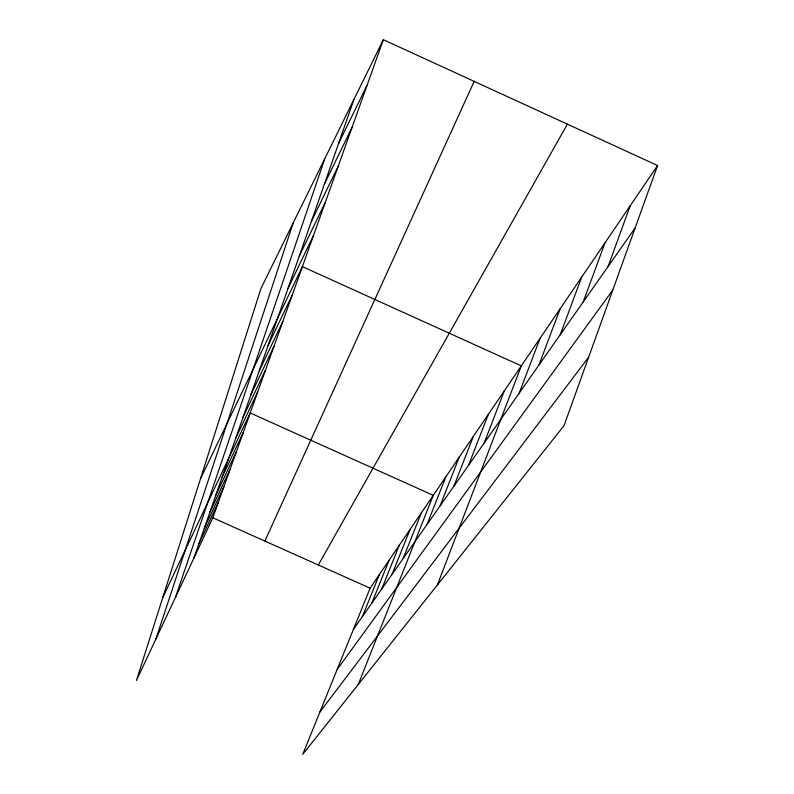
<?xml version="1.0" encoding="UTF-8"?>
<svg xmlns="http://www.w3.org/2000/svg" width="794" height="794" viewBox="0 0 794 794"><rect width="100%" height="100%" fill="white"/><g stroke="black" fill="none" stroke-linecap="round" stroke-linejoin="round"><path stroke-width="1.19" d="M155.902 639.021L293.165 222.995M175.434 597.435L324.746 158.79M193.875 558.152L353.945 99.429M383.333 39.7L260.938 288.5L136.419 680.518L212.832 517.787L383.333 39.7L657.581 165.519L564.018 425.673L302.772 754.3L370.113 588.175L657.581 165.519M608.065 266.536L630.238 205.715M583.183 301.988L605.038 242.766M560.217 334.721L581.734 277.027M538.947 365.012L560.127 308.797M519.207 393.139L540.039 338.333M437.375 584.98L521.301 365.885L302.405 266.625L200.495 478.812M484.161 443.082L504.299 390.886M468.539 465.334L488.34 414.349M453.88 486.236L473.333 436.412M440.075 505.897L459.2 457.195M427.063 524.437L445.861 476.797M358.263 684.497L433.256 495.327L250.209 412.959L162.81 597.435M403.163 558.49L421.326 512.874M392.157 574.171L410.022 529.499M371.81 603.162L389.08 560.286M381.725 589.039L399.283 545.279M362.382 616.601L379.363 574.568M264.849 541.061L474.167 81.375M198.966 543.572L218.31 502.423M215.849 495.178L236.453 451.548M209.934 512.14L230.091 469.373M204.306 528.248L224.057 486.315M222.092 477.293L243.143 432.77M243.033 417.267L265.583 369.875M235.649 438.427L257.683 392.028M259.201 370.937L282.853 321.441M250.874 394.807L273.96 346.382M268.074 345.509L292.311 294.911M287.994 288.44L313.511 235.461M299.219 256.273L325.441 202.023M311.308 221.615L338.264 166.055M324.379 184.168L352.109 127.248M338.542 143.575L367.076 85.266M318.325 564.991L567.412 124.152M353.409 629.384L635.111 227.997M337.152 669.491L612.779 290.078M319.942 711.95L588.642 357.201M212.832 517.787L370.113 588.175"/></g></svg>
